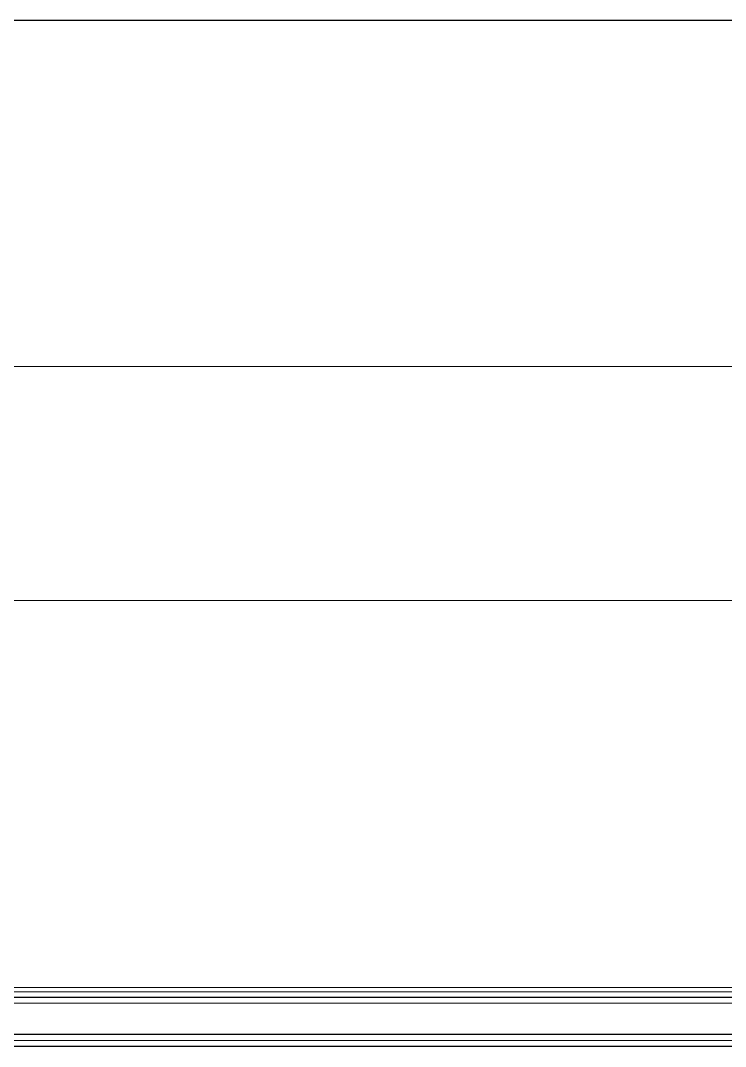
# Model space of a CAD drawing. Header units: inches. Extents: x 21 to 38546, y 13 to 15001.
# Drawn here: x 5137.9 to 5174, y 1292.8 to 1345.4 of the extents above; entities that cross this region are included whole.
import ezdxf

# ---------------------------------------------------------------- set-up
doc = ezdxf.new("R2010")
doc.units = ezdxf.units.IN
doc.header["$MEASUREMENT"] = 0
for name, color, linetype, lineweight in [('Z_MİM_-KM-Gor-15', 8, 'Continuous', 25), ('Z_MİM_00', 8, 'Continuous', 25), ('Z_MİM_MYM_CAM', 8, 'Continuous', 25)]:
    doc.layers.add(name, color=color, linetype=linetype, lineweight=lineweight)

# ---------------------------------------------------------------- blocks, each defined once
blk = doc.blocks.new('-KM- AL-2 EĞİMLİ CEPHE')
blk.add_lwpolyline([(-43.016, -36.619), (-265.313, -36.639)])
at = {"layer": 'Z_MİM_-KM-Gor-15'}
for p, q in [((-157.292, -6.892, 0), (-259.541, -6.882, -0.002)), ((-157.292, -24.634, 0), (-259.514, -24.624, -0.002))]:
    blk.add_line(p, q, dxfattribs=at)
at = {"layer": 'Z_MİM_MYM_CAM'}
for p, q in [((-157.289, -56.481, 0), (-253.623, -56.457, -0.002)), ((-253.623, -56.657, -0.002), (-157.289, -56.681, 0)), ((-155.778, -56.981, 0), (-253.623, -56.957, -0.002)), ((-158.279, -57.281, 0), (-253.623, -57.257, -0.002)), ((-155.778, -58.881, 0), (-253.623, -58.857, -0.002)), ((-253.623, -59.157, -0.002), (-155.778, -59.181, 0)), ((-253.623, -59.457, -0.002), (-154.982, -59.479, 0))]:
    blk.add_line(p, q, dxfattribs=at)

msp = doc.modelspace()

# ---------------------------------------------------------------- block references
at = {"layer": 'Z_MİM_00'}
msp.add_blockref('-KM- AL-2 EĞİMLİ CEPHE', (5369.318, 1352.296), dxfattribs=at)

doc.saveas('drawing.dxf')
